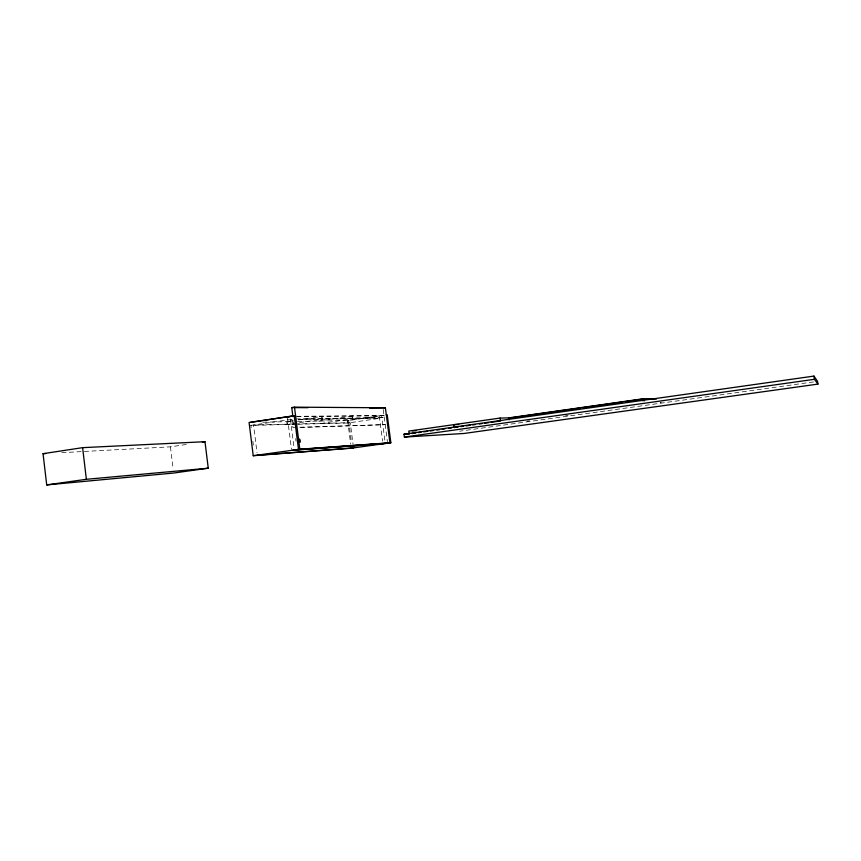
<?xml version="1.0" encoding="UTF-8"?>
<svg xmlns="http://www.w3.org/2000/svg" width="861" height="861" viewBox="0 0 861 861"><rect width="100%" height="100%" fill="white"/><g stroke="black" fill="none" stroke-linecap="round" stroke-linejoin="round"><path stroke-width="0.65" stroke-dasharray="4.3 3.23" d="M660.893 402.507L660.322 402.614L661.27 402.528M293.3 420.728L286.831 421.707L287.187 424.505L296.378 423.149M298.476 419.953L321.906 416.444L322.262 419.264L297.54 422.955M295.753 427.357L293.02 427.756L291.965 419.393M61.82 452.671L170.424 446.837L186.374 444.47M298.369 419.651L379.55 418.338L347.909 423.009L347.586 420.523L383.715 415.163M297.637 421.492L348.64 420.502L384.566 415.174M527.029 421.147L529.676 420.771M565.483 415.745L568.131 415.368M813.559 381.929L459.645 431.21M299.757 427.228L385.19 424.645L299.725 427.551M296.658 424.279L250.885 425.399L287.811 419.824L293.095 419.737M297.992 424.236L347.962 423.009M293.849 424.032L253.554 425L256.998 452.606M295.183 423.999L350.255 422.676L352.988 443.91M262.67 422.181L292.31 421.599M296.033 418.952L384.275 417.65L298.681 419.285M296.722 416.326L381.606 415.476L384.889 440.789M296.679 416.713L379.27 415.831L382.553 441.123M383.21 409.438L387.418 441.833M352.192 416.121L352.526 418.78M348.64 420.502L351.514 442.877M347.64 420.523L350.696 444.254M321.766 416.444L322.132 419.275M293.558 421.804L293.892 424.387M295.689 438.604L296.012 441.187M290.415 418.973L294.01 447.408M287.52 418.102L291.438 449.087M286.971 421.707L287.326 424.505M250.842 425.076L251.175 427.734M252.854 441.166L253.338 445.105M170.424 446.837L173.147 469.116M352.3 416.111L318.979 421.083L319.442 423.709L352.644 418.78L352.3 416.111"/><path stroke-width="1.29" d="M292.901 416.627L291.761 407.587L294.494 407.156L385.384 407.791L389.936 442.802M43.05 453.682L82.613 447.655L204.993 441.704L208.254 468.201L173.621 473.044L46.709 484.915L43.05 453.682L45.73 453.543M250.508 422.417L295.56 415.562L249.077 422.45L253.231 455.717L352.192 448.14M385.384 407.791L369.617 408.06M202.335 442.102L204.993 441.704M509.045 419.781L508.797 417.886L500.08 418.069L408.803 431.07L409.169 433.922M508.528 417.919L642.597 398.858L643.899 398.944L644.168 400.892M509.4 418.059L568.282 409.685M569.605 409.502L580.174 407.996M582.811 407.619L622.654 401.958M625.064 401.613L646.191 398.611L652.272 399.009M46.709 484.915L86.369 479.297L208.254 468.201M404.024 434.192L813.946 376.085L817.552 381.369L817.95 384.103L463.939 433.481L404.401 437.076L404.024 434.192L409.319 433.912M253.231 455.717L299.822 449.216L294.494 407.156M411.816 433.546L415.798 432.975M418.446 432.609L421.094 432.233M423.741 431.856L427.713 431.296M430.36 430.92L433.018 430.543M436.99 429.983L439.637 429.607M442.285 429.23L444.933 428.853M448.904 428.294L451.562 427.917M458.17 426.981L454.21 427.54L453.822 424.656L458.719 424.484M460.818 426.604L463.455 426.227M466.102 425.851L470.074 425.291M472.711 424.925L475.358 424.548M479.319 423.989L481.966 423.612M484.603 423.235L488.574 422.676M491.211 422.299L500.467 420.986L500.08 418.069M404.401 437.076L814.42 379.314L817.95 384.103M351.202 448.215L390.851 442.737L387.224 414.776L386.298 414.787M257.331 455.232L353.494 447.892L353.161 445.234M297.077 449.603L387.59 443.124M294.333 449.991L385.244 443.458M291.599 450.378L382.897 443.781M390.851 442.737L298.487 449.302L294.214 415.572M412.397 430.909L415.992 430.737M287.359 416.81L290.071 416.778M291.761 407.587L307.872 407.683M653.219 398.869L656.394 399.073M813.946 376.085L814.42 379.314M642.597 398.858L642.866 400.828M82.613 447.655L86.369 479.297M298.745 439.949A1.7 0.743 81.8 0 0 299.714 442.436A1.7 0.743 81.8 0 0 300.026 439.874A1.7 0.743 81.8 0 0 298.745 439.949"/></g></svg>
